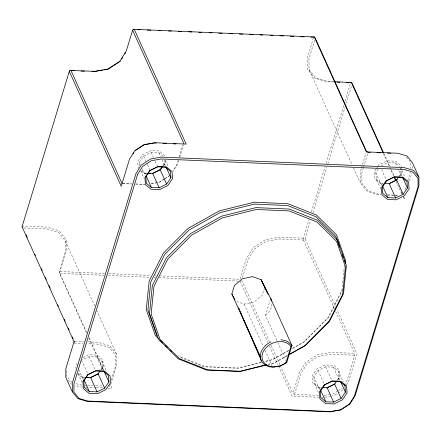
<?xml version="1.0" encoding="UTF-8"?>
<svg xmlns="http://www.w3.org/2000/svg" width="441" height="441" viewBox="0 0 441 441"><rect width="100%" height="100%" fill="white"/><g stroke="black" fill="none" stroke-linecap="round" stroke-linejoin="round"><path stroke-width="0.33" stroke-dasharray="2.21 1.65" d="M344.432 265.399L341.924 290.195L327.812 317.856L303.612 342.133L291.672 348.814M86.535 332.994L59.066 272.262L65.318 251.695L65.268 240.792L58.388 232.352L46.807 228.956L23.654 227.958M86.546 332.106L59.348 272.433L59.959 271.518L66.211 250.951L66.161 239.507L58.934 230.643L46.774 227.076L22.943 226.046M109.82 385.043L109.429 386.333L110.322 385.588L116.567 365.016L116.523 354.117L96.981 310.916M111.38 379.905L115.674 365.76L115.63 355.407L109.098 347.387L98.095 344.162L87.197 343.693M178.087 160.342L176.72 164.84L172.905 170.998M179.063 157.128L182.778 144.913M178.787 160.237L177.613 164.096L173.115 171.351M179.763 157.024L183.473 144.813M313.43 37.887L307.371 57.815L307.421 69.254L314.648 78.123L326.809 81.684L333.617 81.982M242.478 277.587L247.941 259.589L254.518 248.983L266.276 241.343L279.611 239.022L303.441 240.053L304.053 239.138L305.023 239.022L310.629 220.577M314.654 40.026L308.987 58.664L309.036 69.568L351.797 164.107M264.539 287.427L262.152 295.277L254.281 301.898L244.121 304.119L236.778 301.523M270.438 299.053L265.482 315.348L277.411 341.714M304.053 239.138L303.408 238.168L309.014 219.728M311.412 211.823L325.023 167.029M326.224 163.076L344.035 104.451M345.033 101.16L350.441 83.377M313.027 212.672L326.836 167.222M327.839 163.931L345.049 107.279M346.251 103.326L351.653 85.543M318.606 395.373L294.566 394.331L292.951 393.482L299.196 372.91L305.773 362.309L317.531 354.669L330.86 352.348L354.696 353.373L354.724 355.259L347.161 380.153L345.049 383.56M361.218 168.776L360.242 171.99L360.291 182.888L367.166 191.333L378.753 194.724L380.792 194.812M361.416 168.131L366.102 152.707M294.566 394.331L300.812 373.764L307.057 363.693L318.231 356.433L330.893 354.228L354.724 355.259M363.423 167.701L361.857 172.844L361.901 183.191L368.439 191.218L379.442 194.442L380.803 194.498M363.616 167.056L368.108 152.272M405.064 189.575L405.659 187.607M407.853 180.402L410.439 171.88M403.57 197.397L404.232 198.489L404.816 196.554M409.518 181.091L412.059 172.712M342.817 289.45L328.523 317.465L304.009 342.062L291.545 349.04M346.323 384.965L348.776 381.007L357.001 353.941L336.946 309.599M139.599 166.235L139.339 162.382L143.628 156.153L151.131 152.465L158.903 152.801L163.479 156.627M162.861 165.733L164.421 163.468L164.162 159.614M163.142 165.882L165.32 162.723L165.143 160.16M77.153 363.549L75.703 365.655L75.88 368.224M100.846 369.861L102.406 367.596L101.97 361.179L96.882 356.929L89.11 356.587L82.186 359.999M101.121 370.01L103.299 366.851L102.819 359.801L97.229 355.121L88.663 354.746L82.776 357.651M376.052 169.124L374.238 171.753L374.718 178.803L380.307 183.484L382.942 183.599M376.41 168.594L377.502 167.018M377.86 166.489L378.951 164.912L387.198 160.844L395.759 161.219L401.349 165.893L401.613 169.741M380.809 189.018L376.289 179.024L375.853 172.607L378.191 169.206M398.984 176.521L400.935 173.688L400.72 170.48M399.292 176.632L401.828 172.944L401.657 170.38M318.507 392.518L314.268 383.152L313.832 376.735L318.126 370.506L325.623 366.813L333.396 367.155L338.484 371.399L343.285 382.016M337.359 380.081L338.92 377.816L338.484 371.399M337.635 380.23L339.813 377.072L339.333 370.021L333.743 365.346L325.177 364.972L316.93 369.04L312.217 375.881L312.697 382.931L318.286 387.611L320.921 387.722M164.333 178.903L159.3 182.172L156.638 182.635M164.89 178.544L169.917 175.275M164.322 179.068L159.284 182.342L157.95 182.574M164.884 178.704L169.361 175.788M337.823 390.974L333.413 393.841L330.077 394.419M338.374 390.616L342.233 388.108M342.966 389.85L334.113 395.599L332.112 395.952M287.218 355.551L274.241 362.833L268.26 364.316M287.367 355.622L274.225 362.998L268.282 364.47M288.69 350.485L272.571 359.509L264.661 361.471M288.579 350.705L272.555 359.674L264.539 361.664M381.3 165.81L387.645 162.685L395.417 163.027L399.485 166.422M261.364 362.293L238.3 368.014L205.026 366.57L177.999 355.859M261.204 362.491L237.831 368.29L204.128 366.829L179.289 356.99M151.307 183.566L155.971 182.75M151.285 183.732L157.283 182.69M324.08 395.461L329.41 394.535M324.78 397.231L331.445 396.068M333.628 81.668L327.498 81.403L315.916 78.007L309.036 69.568M376.289 179.024L381.371 183.269L383.317 183.357M141.809 170.502L144.857 173.048L146.803 173.131M146.429 173.374L143.794 173.258L140.745 170.711M122.807 183.346L131.661 183.732M135.745 183.908L144.598 184.288M387.611 194.795L394.419 195.087M395.103 195.115L398.504 195.264M122.796 183.66L131.65 184.046M135.734 184.222L144.587 184.603M387.6 195.109L398.499 195.578M303.408 238.168L279.577 237.142L265.581 239.579L253.228 247.605L246.326 258.735L240.08 279.302L160.331 275.857M59.959 271.518L104.644 273.448M108.773 273.629L150.706 275.443M154.83 275.619L156.208 275.68M59.993 273.398L103.988 275.3M108.117 275.482L150.05 277.29M154.179 277.472L155.552 277.532M158.992 277.676L238.735 281.126M74.909 341.284L83.762 341.665M87.847 341.841L98.062 342.282L109.644 345.678L116.523 354.117M74.259 343.131L83.112 343.517M314.268 383.152L319.356 387.396L321.296 387.485M78.266 373.351L82.842 377.176L84.782 377.259M85.069 377.529L81.772 377.386L77.71 373.985M81.954 385.142L74.992 383.45M84.7 385.263L86.761 385.351M87.445 385.379L92.941 385.616M95.691 385.737L102.56 386.035M82.654 387.055L80.609 386.966L75.053 385.335M86.061 387.198L95.609 387.611M96.287 387.645L103.106 387.937M107.88 388.141L111.97 388.317L110.272 384.574M319.356 397.286L292.085 396.106L278.53 366.124M322.084 397.402L323.446 397.462M59.066 272.262L59.348 272.433M164.835 155.673L159.245 150.993L150.684 150.618L142.437 154.686L137.724 161.533L138.204 168.583M406.503 157.123L410.803 162.398L410.83 168.528M71.894 382.54L66.734 376.206L66.701 369.393M67.958 380.092L71.343 384.249M400.781 167.894L401.63 169.768M401.911 170.397L405.02 177.265M400.935 173.688L402.065 176.191M395.417 163.027L397.109 166.775M398.807 170.518L401.911 177.392M383.89 153.518L389.541 166.009M391.239 169.757L394.061 176.003M401.123 191.62L401.972 193.489M403.383 196.614L404.232 198.489M383.328 153.181L393.576 175.799M396.068 181.356L401.734 193.875M381.553 169.498L386.641 180.744M381.371 183.269L381.939 184.52M375.853 172.607L382.347 186.973M353.495 167.861L360.291 182.888M305.023 239.022L335.529 306.478M303.441 240.053L334.587 308.921M335.722 311.429L354.696 353.373M338.92 377.816L340.05 380.313M333.396 367.155L339.895 381.52M325.623 366.813L332.123 381.178M318.126 370.506L324.62 384.872M319.356 387.396L320.205 389.271M313.832 376.735L320.331 391.095M277.692 342.343L285.928 360.551M241.696 280.156L269.445 341.516M271.143 345.27L279.925 364.679M280.206 365.308L292.951 393.482M240.113 281.187L267.792 342.392M269.49 346.141L278.243 365.501M244.121 304.119L263.034 345.942M265.013 350.314L272.632 367.166M165.397 160.171L168.506 167.045M164.421 163.468L165.551 165.965M158.903 152.801L160.596 156.549M162.007 159.675L165.397 167.167M151.131 152.465L153.391 157.459M155.083 161.208L157.624 166.83M143.628 156.153L147.3 164.273M147.586 164.901L150.127 170.518M144.857 173.048L145.425 174.294M139.339 162.382L140.183 164.256M142.162 168.627L145.271 175.501M140.624 170.673L144.014 178.17M65.268 240.792L94.716 305.911M101.97 361.179L106.772 371.796M89.088 337.729L103.778 370.208M102.406 367.596L103.817 370.716M88.801 338.004L103.525 370.561M96.882 356.929L103.381 371.294M89.11 356.587L95.609 370.953M81.613 360.28L87.825 374.023M82.842 377.176L83.404 378.422M78.73 369.635L83.25 379.624M78.04 373.555L82.274 382.92M400.544 167.916L400.676 169.84M412.429 166.059L412.445 169.41M271.981 303.761A17.1 12.982 -24.3 0 1 265.482 315.348"/><path stroke-width="0.66" d="M345.424 263.663L345.7 260.945L336.577 234.893L316.5 215.048L287.846 203.692L254.143 202.237L219.42 210.853L187.965 228.46L163.446 253.062L149.152 281.077L146.274 309.576L155.397 335.634L158.336 338.539M314.312 36.961L366.289 151.88L397.644 153.236L406.911 155.949L412.412 162.701L418.911 177.067L418.95 185.788L355.275 395.373L350.016 403.857L340.612 409.965L329.94 411.828L87.109 401.332L77.842 398.614L72.341 391.862L65.841 377.496L65.803 368.775L74.027 341.714L22.05 226.79L69.281 71.337L69.893 70.422L94.694 71.337L108.028 69.017L119.787 61.376L126.363 50.77L132.609 30.203L133.221 29.288L314.312 36.961L315.238 38.097L366.493 151.423L368.108 152.272L370.17 152.36M243.917 319.945L260.372 357.039L231.856 293.965L234.441 285.465L242.313 278.844L252.472 276.623L261.039 279.655L268.337 294.638M267.224 292.62L261.039 279.655L270.631 298.397L291.931 345.485L286.777 362.436L280.029 366.08L272.632 367.166A17.094 12.982 -24.3 0 1 260.366 356.945A17.094 12.982 -24.3 0 1 270.972 341.819M121.733 58.934L122.769 57.264M124.836 53.923L125.531 52.81M133.188 153.903L133.893 152.768M148.099 173.192L152.63 173.39L160.133 169.697L162.084 166.863M160.965 169.041L162.051 167.459M166.626 184.062L170.921 177.833L170.485 171.417L165.397 167.167L157.624 166.83L150.127 170.518L145.833 176.747L146.274 183.164L151.357 187.414L159.129 187.75L166.626 184.062L160.133 169.697M86.078 377.314L90.614 377.513L98.111 373.825L100.063 370.991M104.611 388.19L108.905 381.961L108.464 375.539L103.381 371.294L95.609 370.953L88.106 374.646L83.818 380.875L84.253 387.292L89.341 391.542L97.108 391.878L104.611 388.19L98.111 373.825M384.613 183.412L389.144 183.61L396.646 179.917L398.598 177.089M403.14 194.283L407.434 188.053L406.999 181.637L401.911 177.392L394.138 177.05L386.641 180.744L382.347 186.973L382.788 193.39L387.871 197.634L395.643 197.976L403.14 194.283L396.646 179.917M321.947 387.512L327.128 387.738L334.625 384.045L336.577 381.217M344.978 385.765L339.895 381.52L332.123 381.178L324.62 384.872L320.331 391.095L320.767 397.517L325.849 401.762L333.622 402.104L341.125 398.41L345.413 392.181L344.978 385.765L344.415 384.513M291.931 345.485L290.922 346.609L286 362.8A15.749 11.957 -24.3 0 1 264.313 363.009A15.749 11.957 -24.3 0 1 269.92 344.553A15.749 11.957 -24.3 0 1 290.922 346.609L291.931 345.485L287.538 341.356L280.989 339.669M120.354 61.161L108.001 69.187L106.667 69.419M135.304 150.497L144.124 144.764L154.124 143.022L156.18 143.116M288.987 354.558L304.913 345.628L328.738 321.682L342.618 294.45L345.43 266.739L336.588 241.381L317.029 222.005L289.092 210.919L256.221 209.497L222.352 217.909L191.681 235.114L167.856 259.06L153.97 286.292L151.158 314.003L160.006 339.361L179.559 358.737L207.502 369.823L240.373 371.245L266.27 364.812M288.563 354.955L305.293 345.573L329.438 321.313L343.511 293.706L346.367 265.614L337.398 239.926L317.586 220.302L289.279 209.067L255.962 207.623L221.647 216.151L190.573 233.576L166.433 257.831L152.354 285.443L149.505 313.529L158.468 339.217L178.285 358.847L206.592 370.082L239.91 371.52L266.303 364.966M152.354 173.633L160.011 169.857M389.458 183.566L397.115 179.79M90.339 377.761L98.586 373.692M326.853 387.981L335.099 383.918M102.67 70.113L94.005 71.624L91.965 71.536M104.004 69.882L105.333 69.65M314.593 37.127L310.872 37.127M350.639 82.715L351.609 82.599L352.254 83.57L383.609 152.895M137.631 29.635L140.376 29.756M147.25 30.054L150.69 30.203M158.253 30.528L161.004 30.65M168.567 30.975L171.312 31.096M178.192 31.388L181.626 31.537M188.5 31.835L191.94 31.984M198.814 32.281L201.565 32.402M209.128 32.728L211.878 32.849M218.753 33.141L222.187 33.29M229.061 33.588L232.501 33.736M239.375 34.034L242.815 34.183M249.689 34.481L253.123 34.63M259.997 34.927L262.748 35.043M270.311 35.374L273.062 35.489M279.936 35.787L283.376 35.936M290.25 36.234L293.684 36.383M300.558 36.68L303.998 36.829M334.306 81.695L351.609 82.599M74.259 70.769L69.893 70.422M81.067 71.062L84.474 71.21M337.023 82.125L339.746 82.246M346.554 82.539L349.956 82.688M163.049 143.408L166.483 143.557M173.352 143.854L176.102 143.975M377.038 152.658L380.473 152.806M387.341 153.104L390.776 153.253M147.746 173.434L150.381 173.545M322.9 387.81L324.218 387.871M86.386 377.59L89.021 377.705M133.221 29.288L133.502 29.459M22.05 226.79L22.331 226.961M159.802 339.989L162.74 342.894M165.188 345.314L167.145 347.249M170.083 350.154L171.555 351.604M418.911 177.067L413.41 170.314L404.143 167.602L161.307 157.106L150.64 158.964L141.236 165.077L135.977 173.556L72.302 383.141L72.341 391.862M231.856 293.965L234.937 299.902M402.633 177.436L407.434 188.053M394.623 177.254L396.04 180.375M351.328 82.428L383.042 152.553M394.089 176.973L395.786 180.727M389.144 183.61L395.643 197.976M382.501 185.771L387.871 197.634M340.899 382.187L345.413 392.181M334.625 384.045L341.125 398.41M327.128 387.738L333.622 402.104M320.486 389.894L325.849 401.762M134.191 29.172L186.168 144.097L154.813 142.741L144.141 144.598L134.737 150.712L129.478 159.195L121.258 186.256L69.281 71.337M132.609 30.203L183.864 143.529M166.119 167.216L170.921 177.833M152.63 173.39L159.129 187.75M146.274 176.168L151.357 187.414M70.863 70.306L122.118 183.632M104.098 371.344L108.905 381.961M26.091 234.816L27.221 237.319M34.867 254.225L35.434 255.477M41.382 268.624L42.231 270.504M45.346 277.389L46.195 279.269M49.028 285.531L50.158 288.034M57.804 304.94L58.372 306.192M64.32 319.339L65.169 321.219M68.283 328.104L69.132 329.984M72.247 336.869L73.096 338.749M90.614 377.513L97.108 391.878M83.972 379.673L89.341 391.542M238.62 308L239.176 309.262M240.295 311.776L241.966 315.547M242.522 316.803L243.085 318.06M238.559 308.022L239.375 309.918M239.921 311.175L261.496 360.997M339.592 247.263L335.761 236.337L315.954 216.757L287.67 205.55L254.396 204.111L220.125 212.612L189.084 229.993L164.884 254.264L150.767 281.931L147.922 310.073L156.935 335.783M342.067 254.336L343.192 257.55M344.096 260.118L344.768 262.048M74.231 341.251L74.253 342.508M270.636 298.397A17.1 12.982 -24.3 0 1 271.744 301.269M137.592 174.41L73.917 383.995L73.95 392.165L79.11 398.499L87.798 401.045L330.634 411.541L340.628 409.799L349.454 404.066L354.382 396.117L418.057 186.532L418.024 178.357L412.864 172.029L404.177 169.482L161.34 158.986L151.34 160.728L142.52 166.461L137.592 174.41M149.653 170.65L144.94 177.491L145.42 184.542L151.009 189.222L159.576 189.597L167.823 185.529L172.536 178.682L172.056 171.632L166.466 166.957L157.906 166.582L149.653 170.65M87.638 374.778L82.925 381.619L83.404 388.67L88.994 393.35L97.555 393.719L105.801 389.657L110.52 382.81L110.035 375.76L104.445 371.085L95.884 370.71L87.638 374.778M386.167 180.871L381.454 187.717L381.934 194.768L387.523 199.442L396.09 199.817L404.336 195.749L409.05 188.908L408.57 181.857L402.98 177.177L394.419 176.802L386.167 180.871M324.152 384.999L319.438 391.84L319.918 398.896L325.508 403.57L334.069 403.945L342.315 399.877L347.034 393.036L346.549 385.98L340.959 381.305L332.398 380.93L324.152 384.999M286.777 362.436L286 362.8L286.777 362.436"/></g></svg>
